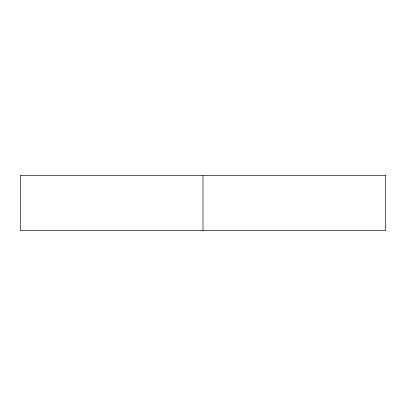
<?xml version="1.0" encoding="UTF-8"?>
<svg xmlns="http://www.w3.org/2000/svg" width="406" height="406" viewBox="0 0 406 406"><rect width="100%" height="100%" fill="white"/><g stroke="black" fill="none" stroke-linecap="round" stroke-linejoin="round"><path stroke-width="0.61" d="M203 175.397L203 230.603M385.7 175.397L20.3 175.397L20.3 230.603L385.7 230.603L385.7 175.397"/></g></svg>
